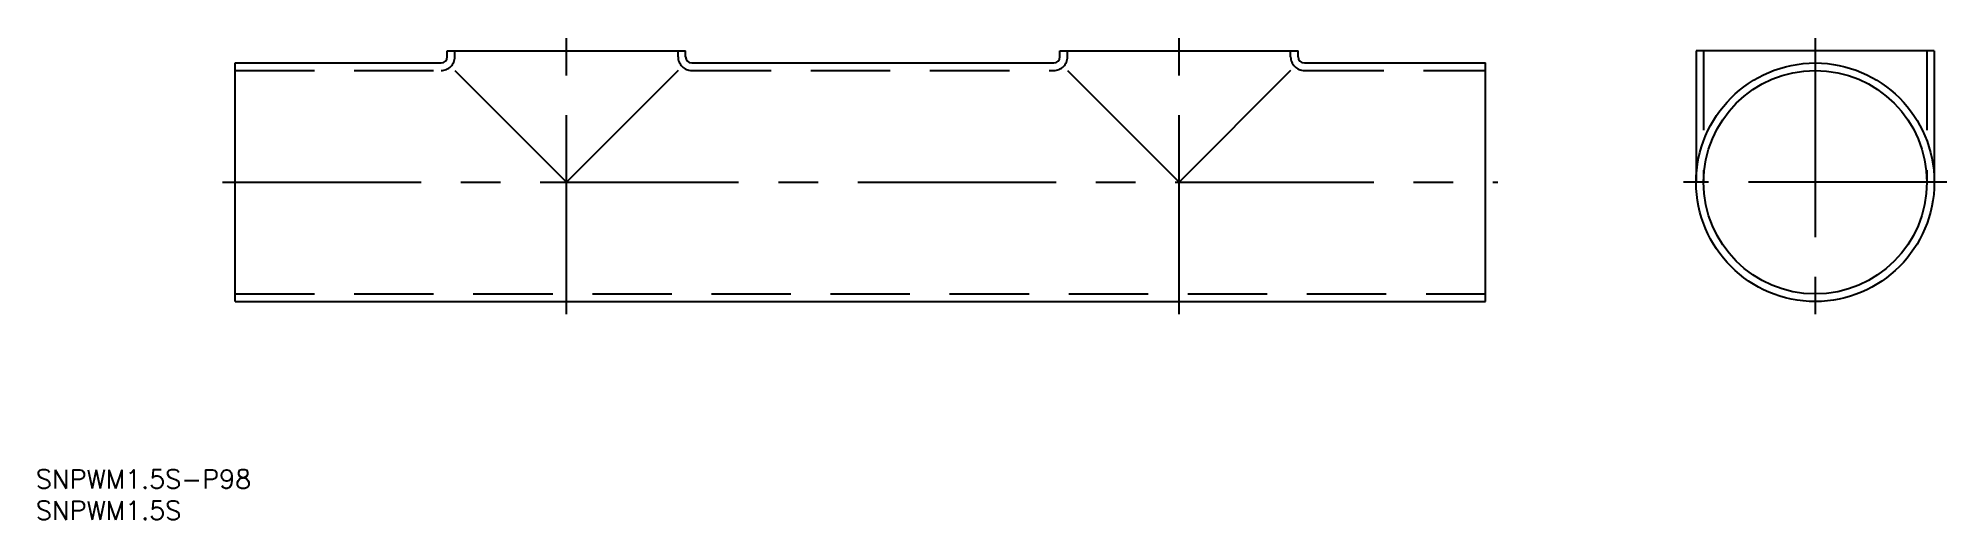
# Model space of a CAD drawing. Extents: x -284 to 21, y -55 to 22.
import ezdxf

# ---------------------------------------------------------------- set-up
doc = ezdxf.new("R2010")
doc.units = 0
doc.linetypes.add('CENTER', pattern=[50.8, 31.75, -6.35, 6.35, -6.35])
doc.linetypes.add('DASHED', pattern=[19.05, 12.7, -6.35])
doc.layers.get('0').update_dxf_attribs({"linetype": 'CONTINUOUS'})
doc.layers.add('CENTER', color=1, linetype='CENTER')
doc.styles.get("Standard").update_dxf_attribs({"font": 'txt.shx', "height": 3, "bigfont": 'bigfont.shx'})

# ---------------------------------------------------------------- blocks, each defined once
blk = doc.blocks.new('*U8')
at = {"color": 7, "linetype": 'CONTINUOUS'}
blk.add_text('SNPWM1.5S-P98', height=3, dxfattribs=at).set_placement((-284.64, -49.9))
blk = doc.blocks.new('*U9')
at = {"color": 7, "linetype": 'CONTINUOUS'}
blk.add_text('SNPWM1.5S', height=3, dxfattribs=at).set_placement((-284.64, -54.9))

msp = doc.modelspace()

# ---------------------------------------------------------------- linework, layer by layer
at = {"color": 7, "linetype": 'CONTINUOUS'}
for p, q in [((-218.81, 20.02), (-180.71, 20.02)), ((-218.81, 19.07), (-218.81, 20.02)), ((-180.71, 19.07), (-180.71, 20.02)), ((-120.81, 20.02), (-82.71, 20.02)), ((-120.81, 19.07), (-120.81, 20.02)), ((-82.71, 19.07), (-82.71, 20.02)), ((19.05, 20.02), (-19.05, 20.02)), ((-19.05, 20.02), (-19.05, -0.98)), ((19.05, 20.02), (19.05, -0.98)), ((-252.76, 18.07), (-219.81, 18.07)), ((-252.76, -20.03), (-252.76, 18.07)), ((-217.61, 16.87), (-199.76, -0.98)), ((-181.91, 16.87), (-199.76, -0.98)), ((-179.71, 18.07), (-121.81, 18.07)), ((-119.61, 16.87), (-101.76, -0.98)), ((-83.91, 16.87), (-101.76, -0.98)), ((-81.71, 18.07), (-52.76, 18.07)), ((-52.76, -20.03), (-52.76, 18.07)), ((-252.76, -20.03), (-52.76, -20.03))]:
    msp.add_line(p, q, dxfattribs=at)
at = {"color": 3, "linetype": 'DASHED'}
for p, q in [((-217.61, 19.07), (-217.61, 20.02)), ((-181.91, 19.07), (-181.91, 20.02)), ((-119.61, 19.07), (-119.61, 20.02)), ((-83.91, 19.07), (-83.91, 20.02)), ((-17.85, 20.02), (-17.85, -0.98)), ((17.85, 20.02), (17.85, -0.98)), ((-252.76, 16.87), (-219.81, 16.87)), ((-179.71, 16.87), (-121.81, 16.87)), ((-81.71, 16.87), (-52.76, 16.87)), ((-252.76, -18.83), (-52.76, -18.83))]:
    msp.add_line(p, q, dxfattribs=at)
at = {"color": 7, "linetype": 'CONTINUOUS'}
for radius in [19.05, 17.85]:
    msp.add_circle((0, -0.98), radius, dxfattribs=at)
for centre, start, end in [((-219.81, 19.07), 270, 0), ((-179.71, 19.07), 180, 270), ((-121.81, 19.07), 270, 0), ((-81.71, 19.07), 180, 270)]:
    msp.add_arc(centre, 1, start, end, dxfattribs=at)
at = {"color": 3, "linetype": 'DASHED'}
for centre, start, end in [((-219.81, 19.07), 270, 0), ((-179.71, 19.07), 180, 270), ((-121.81, 19.07), 270, 0), ((-81.71, 19.07), 180, 270)]:
    msp.add_arc(centre, 2.2, start, end, dxfattribs=at)
at = {"layer": 'CENTER', "color": 1, "linetype": 'CENTER'}
for p, q in [((-199.76, -22.03), (-199.76, 22.02)), ((-101.76, -22.03), (-101.76, 22.02)), ((0, 22.02), (0, -22.03)), ((-254.76, -0.98), (-50.76, -0.98)), ((21.05, -0.98), (-21.05, -0.98))]:
    msp.add_line(p, q, dxfattribs=at)

# ---------------------------------------------------------------- block references
at = {"color": 7, "linetype": 'CONTINUOUS'}
for name in ['*U8', '*U9']:
    msp.add_blockref(name, (0, 0), dxfattribs=at)

doc.saveas('drawing.dxf')
